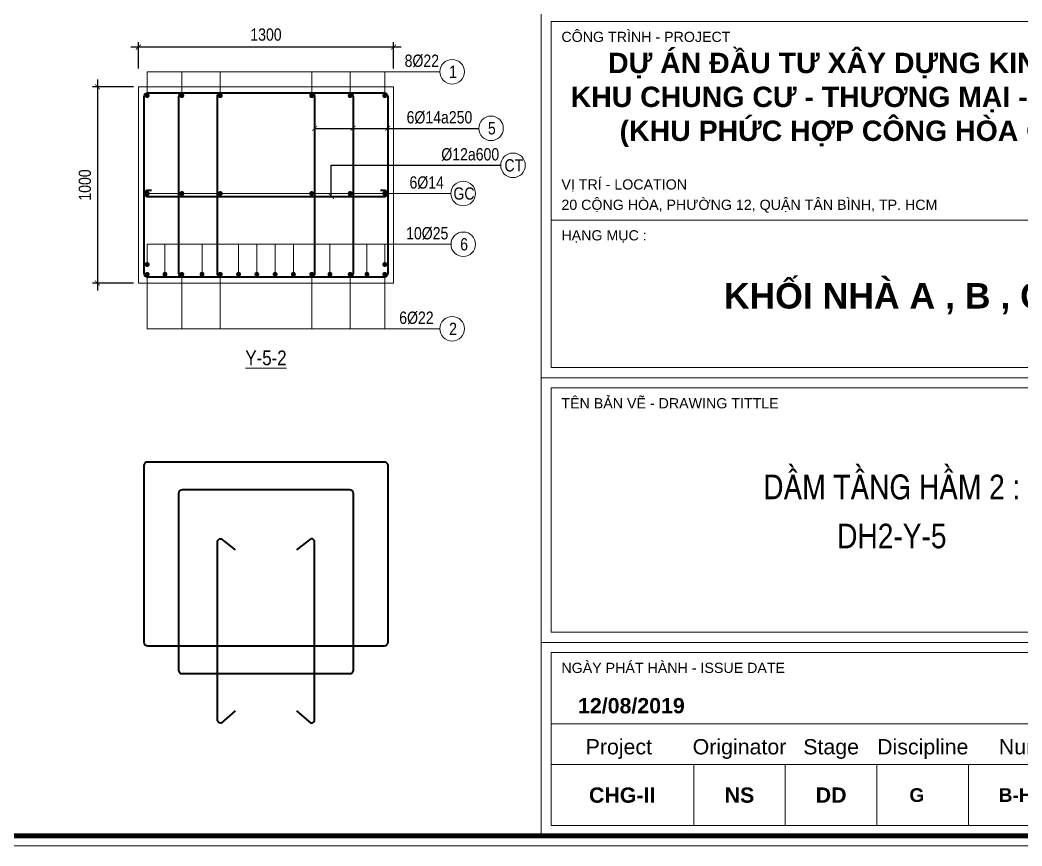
# Model space of a CAD drawing. Header units: millimetres. Extents: x 3014920 to 3563667, y -1638653 to -1356471.
# Drawn here: x 3077362 to 3082463, y -1620686 to -1616478 of the extents above; entities that cross this region are included whole.
import ezdxf
from ezdxf.enums import TextEntityAlignment as Align
from ezdxf.xclip import XClip

# ---------------------------------------------------------------- set-up
doc = ezdxf.new("R2010")
doc.units = ezdxf.units.MM
doc.header["$MEASUREMENT"] = 0
doc.header["$XCLIPFRAME"] = 0
doc.header["$PDMODE"] = 2
doc.linetypes.add('CENTER', pattern=[2, 1.25, -0.25, 0.25, -0.25])
doc.linetypes.add('HIDDEN', pattern=[0.375, 0.25, -0.125])
doc.layers.get('0').update_dxf_attribs({"lineweight": 9})
doc.layers.get('Defpoints').update_dxf_attribs({"color": 10, "lineweight": 0})
for name, color, linetype, lineweight in [('CDAI', 21, 'Continuous', 40), ('CHUNHO', 7, 'CENTER', 13), ('CHUTO', 51, 'Continuous', 15), ('CTHEP', 50, 'Continuous', 50), ('DBAO', 90, 'Continuous', 13), ('DGIONG', 130, 'Continuous', 13), ('KTH', 154, 'Continuous', 9), ('Net khuat', 8, 'HIDDEN', 13), ('TEXT', 7, 'Continuous', 15)]:
    doc.layers.add(name, color=color, linetype=linetype, lineweight=lineweight)
doc.styles.add('ArialB', font='arialbd.ttf')
doc.styles.add('CHG_XX_Khung ten$0$A1 BORDER$0$ARIAL', font='arial.ttf')
doc.styles.add('CHG_XX_Khung ten$0$A1 BORDER$0$Arial - Bold', font='arialbd.ttf', dxfattribs={"height": 2.5})
doc.styles.add('Star-HelCon', font='VHELVCN_0.TTF')
doc.styles.add('TTP-HelCon', font='VHELVCN_0.TTF')
doc.dimstyles.new('TTP-25', dxfattribs={"dimscale": 25, "dimtxt": 2.5, "dimasz": 1, "dimexe": 1, "dimexo": 1, "dimgap": 0.09, "dimtad": 0, "dimdec": 4, "dimrnd": 1, "dimzin": 9, "dimdsep": 46, "dimtxsty": 'TTP-HelCon', "dimblk": 'ARCHTICK', "dimcen": 0.09, "dimdle": 1.5, "dimclrd": 256, "dimclre": 256, "dimclrt": 7, "dimadec": 0, "dimazin": 0, "dimtfac": 1, "dimtdec": 4, "dimtmove": 0, "dimatfit": 3, "dimldrblk": 'ARCHTICK', "dimfxl": 1, "dimtvp": 1, "dimtolj": 1, "dimtzin": 0, "dimarcsym": 0})

# ---------------------------------------------------------------- blocks, each defined once
blk = doc.blocks.new('_ArchTick')
at = {"color": 0, "linetype": 'ByBlock', "const_width": 0.15}
blk.add_lwpolyline([(-0.5, -0.5), (0.5, 0.5)], dxfattribs=at)
blk = doc.blocks.new('*D49')
at = {"layer": 'Defpoints', "color": 0, "ltscale": 500, "transparency": 16777216}
for p in [(3077963.9, -1616818.2), (3077755.6, -1617818.2), (3077963.9, -1617818.2)]:
    blk.add_point(p, dxfattribs=at)
at = {"layer": 'KTH', "lineweight": -2, "ltscale": 500, "transparency": 16777216}
for p, q in [((3077938.9, -1616818.2), (3077730.6, -1616818.2)), ((3077755.6, -1616780.7), (3077755.6, -1617855.7)), ((3077938.9, -1617818.2), (3077730.6, -1617818.2))]:
    blk.add_line(p, q, dxfattribs=at)
at = {"layer": 'KTH', "lineweight": -2, "ltscale": 500, "transparency": 16777216, "xscale": 25, "yscale": 25, "zscale": 25}
for p, rotation in [((3077755.6, -1616818.2), 90), ((3077755.6, -1617818.2), 270)]:
    blk.add_blockref('_ArchTick', p, dxfattribs=dict(at, rotation=rotation))
at = {"layer": 'KTH', "color": 7, "ltscale": 500, "transparency": 16777216, "insert": (3077691.8, -1617318.2), "char_height": 62.5, "attachment_point": 5, "rotation": 90, "style": 'TTP-HelCon'}
blk.add_mtext('\\A1;1000', dxfattribs=at)
blk = doc.blocks.new('*D50')
at = {"layer": 'Defpoints', "color": 0, "ltscale": 500, "transparency": 16777216}
for p in [(3077963.9, -1616616), (3077963.9, -1616749.2), (3079263.9, -1616749.2)]:
    blk.add_point(p, dxfattribs=at)
at = {"layer": 'KTH', "lineweight": -2, "ltscale": 500, "transparency": 16777216}
for p, q in [((3079301.4, -1616616), (3077926.4, -1616616)), ((3077963.9, -1616724.2), (3077963.9, -1616591)), ((3079263.9, -1616724.2), (3079263.9, -1616591))]:
    blk.add_line(p, q, dxfattribs=at)
at = {"layer": 'KTH', "lineweight": -2, "ltscale": 500, "transparency": 16777216, "xscale": 25, "yscale": 25, "zscale": 25, "rotation": 180}
blk.add_blockref('_ArchTick', (3077963.9, -1616616), dxfattribs=at)
at = {"layer": 'KTH', "lineweight": -2, "ltscale": 500, "transparency": 16777216, "xscale": 25, "yscale": 25, "zscale": 25}
blk.add_blockref('_ArchTick', (3079263.9, -1616616), dxfattribs=at)
at = {"layer": 'KTH', "color": 7, "ltscale": 500, "transparency": 16777216, "insert": (3078613.9, -1616552.2), "char_height": 62.5, "attachment_point": 5, "style": 'TTP-HelCon'}
blk.add_mtext('\\A1;1300', dxfattribs=at)
blk = doc.blocks.new('*D2599')
at = {"layer": 'Defpoints', "color": 0, "transparency": 16777216}
for p in [(19000, -2801), (28400, -2801), (19000, -3001)]:
    blk.add_point(p, dxfattribs=at)
at = {"layer": 'KTH', "lineweight": -2, "transparency": 16777216}
for p, q in [((19000, -2826), (19000, -3026)), ((28400, -2826), (28400, -3026)), ((28437.5, -3001), (18962.5, -3001))]:
    blk.add_line(p, q, dxfattribs=at)
at = {"layer": 'KTH', "lineweight": -2, "transparency": 16777216, "xscale": 25, "yscale": 25, "zscale": 25, "rotation": 180}
blk.add_blockref('_ArchTick', (19000, -3001), dxfattribs=at)
at = {"layer": 'KTH', "lineweight": -2, "transparency": 16777216, "xscale": 25, "yscale": 25, "zscale": 25}
blk.add_blockref('_ArchTick', (28400, -3001), dxfattribs=at)
at = {"layer": 'KTH', "color": 7, "transparency": 16777216, "insert": (23700, -2937.2), "char_height": 62.5, "attachment_point": 5, "style": 'TTP-HelCon'}
blk.add_mtext('\\A1;9400', dxfattribs=at)
blk = doc.blocks.new('2Y-7')
at = {"layer": 'DBAO', "linetype": 'Continuous', "flags": 128}
for points in [[(0, -2000), (34299.99999, -2000), (34299.99999, -2750), (43900.00002, -2750), (43900.00002, 0)], [(0, -1900), (34399.99999, -1900)]]:
    blk.add_lwpolyline(points, dxfattribs=at)
blk = doc.blocks.new('CHG_XX_Khung ten')
for p, q in [((687, 577), (687, 17)), ((687, 107), (824, 107)), ((687, 55), (824, 55))]:
    blk.add_line(p, q)
at = {"linetype": 'Continuous'}
for p, q in [((689, 39), (822, 39)), ((716.98, 31), (716.98, 19)), ((734.98, 31), (734.98, 19)), ((752.98, 31), (752.98, 19)), ((770.98, 31), (770.98, 19))]:
    blk.add_line(p, q, dxfattribs=at)
blk.add_lwpolyline([(15, 579), (826, 579), (826, 15), (15, 15)], close=True)
at = {"color": 4, "linetype": 'Continuous', "const_width": 1}
blk.add_lwpolyline([(17, 577), (824, 577), (824, 17), (17, 17)], close=True, dxfattribs=at)
at = {"linetype": 'Continuous'}
for points in [[(689, 177), (822, 177), (822, 138), (689, 138)], [(689, 109), (822, 109), (822, 138), (689, 138)], [(689, 105), (822, 105), (822, 57), (689, 57)], [(689, 53), (822, 53), (822, 31), (689, 31)], [(822, 19), (689, 19), (689, 31), (822, 31)]]:
    blk.add_lwpolyline(points, close=True, dxfattribs=at)
at = {"style": 'CHG_XX_Khung ten$0$A1 BORDER$0$ARIAL'}
for s, p in [('CÔNG TRÌNH - PROJECT', (691, 174)), ('VỊ TRÍ - LOCATION', (691, 145)), ('20 CỘNG HÒA, PHƯỜNG 12, QUẬN TÂN BÌNH, TP. HCM', (691, 141)), ('HẠNG MỤC :', (691, 135)), ('TÊN BẢN VẼ - DRAWING TITTLE', (691, 102)), ('NGÀY PHÁT HÀNH - ISSUE DATE', (691, 50))]:
    blk.add_text(s, height=2, dxfattribs=at).set_placement(p, align=Align.MIDDLE_LEFT)
for s, style, p in [('12/08/2019', 'CHG_XX_Khung ten$0$A1 BORDER$0$Arial - Bold', (704.75, 42.57)), ('Project', 'CHG_XX_Khung ten$0$A1 BORDER$0$ARIAL', (702.28, 34.5)), ('Originator', 'CHG_XX_Khung ten$0$A1 BORDER$0$ARIAL', (725.98, 34.5)), ('Stage', 'CHG_XX_Khung ten$0$A1 BORDER$0$ARIAL', (743.98, 34.5)), ('Discipline', 'CHG_XX_Khung ten$0$A1 BORDER$0$ARIAL', (761.98, 34.5)), ('Number', 'CHG_XX_Khung ten$0$A1 BORDER$0$ARIAL', (784.37, 34.5)), ('CHG-II', 'CHG_XX_Khung ten$0$A1 BORDER$0$Arial - Bold', (702.94, 25)), ('NS', 'CHG_XX_Khung ten$0$A1 BORDER$0$Arial - Bold', (725.98, 25)), ('DD', 'CHG_XX_Khung ten$0$A1 BORDER$0$Arial - Bold', (743.98, 25))]:
    blk.add_text(s, height=3, dxfattribs=dict(style=style)).set_placement(p, align=Align.MIDDLE_CENTER)
at = {"attachment_point": 2, "style": 'CHG_XX_Khung ten$0$A1 BORDER$0$Arial - Bold'}
for s, insert, char_height, width in [('DỰ ÁN ĐẦU TƯ XÂY DỰNG KINH DOANH\\PKHU CHUNG CƯ - THƯƠNG MẠI - VĂN PHÒNG\\P(KHU PHỨC HỢP CÔNG HÒA GARDEN)', (755.4, 170.88), 4, 159.8745), ('KHỐI NHÀ A , B , C', (754.52, 125.61), 5, 104.1229)]:
    blk.add_mtext(s, dxfattribs=dict(at, insert=insert, char_height=char_height, width=width))
blk = doc.blocks.new('2Y-6')
at = {"layer": 'CTHEP'}
for p, q in [((19925.00001, -70), (25975, -70)), ((19925.00001, -100), (25975, -100)), ((35021.41109, -490), (53.4545, -490)), ((35021.41109, -950), (53.4545, -950)), ((35021.41109, -1410), (53.4545, -1410))]:
    blk.add_line(p, q, dxfattribs=at)
for points in [[(30, -529.99859), (30, -30), (35069.99999, -30)], [(30, -1870), (35069.99999, -1870), (35069.99999, -1170)]]:
    blk.add_lwpolyline(points, dxfattribs=at)
at = {"layer": 'DBAO', "linetype": 'Continuous'}
blk.add_line((0, -1900), (35099.99998, -1900), dxfattribs=at)
at = {"layer": 'Net khuat', "ltscale": 250}
blk.add_line((19350, -550), (24825.00001, -550), dxfattribs=at)
at = {"layer": 'KTH'}
dim = blk.add_linear_dim(base=(19000, -3001), p1=(28400, -2801.04426), p2=(19000, -2801.04426), dimstyle='TTP-25', override={"dimtmove": 1}, dxfattribs=at)
dim.commit()
dim.dimension.update_dxf_attribs({"geometry": '*D2599', "text_midpoint": (23700, -2937.16667)})

msp = doc.modelspace()

# ---------------------------------------------------------------- linework, layer by layer
at = {"layer": 'CDAI'}
for points in [[(3078012.63623, -1616848.2431), (3079215.13623, -1616848.2431, -0.4142135624), (3079233.88623, -1616866.9931), (3079233.88623, -1617769.4931, -0.4142135624), (3079215.13623, -1617788.2431), (3078012.63623, -1617788.2431, -0.4142135624), (3077993.88623, -1617769.4931), (3077993.88623, -1616866.9931, -0.4142135624)], [(3078189.0648, -1616848.2431), (3079038.70766, -1616848.2431, -0.4142135624), (3079057.45766, -1616866.9931), (3079057.45766, -1617769.4931, -0.4142135624), (3079038.70766, -1617788.2431), (3078189.0648, -1617788.2431, -0.4142135624), (3078170.3148, -1617769.4931), (3078170.3148, -1616866.9931, -0.4142135624)], [(3078384.94392, -1616848.2431), (3078842.82853, -1616848.2431, -0.4142135624), (3078861.57853, -1616866.9931), (3078861.57853, -1617769.4931, -0.4142135624), (3078842.82853, -1617788.2431), (3078384.94392, -1617788.2431, -0.4142135624), (3078366.19392, -1617769.4931), (3078366.19392, -1616866.9931, -0.4142135624)], [(3078012.63623, -1618727.78834), (3079215.13623, -1618727.78834, -0.4142135624), (3079233.88623, -1618746.53834), (3079233.88623, -1619649.03834, -0.4142135624), (3079215.13623, -1619667.78834), (3078012.63623, -1619667.78834, -0.4142135624), (3077993.88623, -1619649.03834), (3077993.88623, -1618746.53834, -0.4142135624)], [(3078189.0648, -1618869.22463), (3079038.70766, -1618869.22463, -0.4142135624), (3079057.45766, -1618887.97463), (3079057.45766, -1619790.47464, -0.4142135624), (3079038.70766, -1619809.22464), (3078189.0648, -1619809.22464, -0.4142135624), (3078170.3148, -1619790.47464), (3078170.3148, -1618887.97463, -0.4142135624)]]:
    msp.add_lwpolyline(points, format="xyb", close=True, dxfattribs=at)
for points in [[(3078030.80622, -1617346.57643), (3078008.88623, -1617346.57643, 0.4142135624), (3077993.88623, -1617361.57643, 0.4142135624), (3078008.88623, -1617376.57643), (3079218.88623, -1617376.57643, 0.4142135624), (3079233.88623, -1617361.57643, 0.4142135624), (3079218.88623, -1617346.57643), (3079196.96624, -1617346.57643)], [(3078457.78648, -1619997.22789), (3078384.94392, -1620060.16131, -0.4142135624), (3078366.19392, -1620041.41131), (3078366.19392, -1619138.91131, -0.4142135624), (3078384.94392, -1619120.16131), (3078457.78648, -1619176.56608)], [(3078769.98598, -1619997.22789), (3078842.82853, -1620060.16131, 0.4142135624), (3078861.57853, -1620041.41131), (3078861.57853, -1619138.91131, 0.4142135624), (3078842.82853, -1619120.16131), (3078769.98598, -1619176.56608)]]:
    msp.add_lwpolyline(points, format="xyb", dxfattribs=at)
at = {"layer": 'CTHEP', "const_width": 12.5}
for points in [[(3078002.63623, -1616863.2431, 1), (3078015.13623, -1616863.2431, 1)], [(3078179.0648, -1616863.2431, -1), (3078191.5648, -1616863.2431, -1)], [(3078374.94392, -1616863.2431, -1), (3078387.44392, -1616863.2431, -1)], [(3078840.32853, -1616863.2431, -1), (3078852.82853, -1616863.2431, -1)], [(3079048.70766, -1616863.2431, 1), (3079036.20766, -1616863.2431, 1)], [(3079212.63623, -1616863.2431, 1), (3079225.13623, -1616863.2431, 1)], [(3078002.63623, -1617361.57643, 1), (3078015.13623, -1617361.57643, 1)], [(3078179.0648, -1617361.57644, -1), (3078191.5648, -1617361.57644, -1)], [(3078374.94392, -1617361.57644, -1), (3078387.44392, -1617361.57644, -1)], [(3078840.32853, -1617361.57644, -1), (3078852.82853, -1617361.57644, -1)], [(3079048.70766, -1617361.57644, 1), (3079036.20766, -1617361.57644, 1)], [(3079212.63623, -1617361.57643, 1), (3079225.13623, -1617361.57643, 1)], [(3078002.63623, -1617723.2431, 1), (3078015.13623, -1617723.2431, 1)], [(3079212.63623, -1617723.2431, 1), (3079225.13623, -1617723.2431, 1)], [(3078002.63623, -1617773.2431, 1), (3078015.13623, -1617773.2431, 1)], [(3078093.35051, -1617773.2431, 1), (3078105.85051, -1617773.2431, 1)], [(3078179.0648, -1617773.2431, 1), (3078191.5648, -1617773.2431, 1)], [(3078281.867, -1617773.2431, 1), (3078294.367, -1617773.2431, 1)], [(3078374.94392, -1617773.2431, 1), (3078387.44392, -1617773.2431, 1)], [(3078468.02084, -1617773.2431, 1), (3078480.52084, -1617773.2431, 1)], [(3078573.59777, -1617773.2431, -1), (3078561.09777, -1617773.2431, -1)], [(3078654.17469, -1617773.2431, 1), (3078666.67469, -1617773.2431, 1)], [(3078747.25161, -1617773.2431, 1), (3078759.75161, -1617773.2431, 1)], [(3078840.32853, -1617773.2431, 1), (3078852.82853, -1617773.2431, 1)], [(3078945.90546, -1617773.2431, -1), (3078933.40546, -1617773.2431, -1)], [(3079048.70766, -1617773.2431, -1), (3079036.20766, -1617773.2431, -1)], [(3079134.42194, -1617773.2431, -1), (3079121.92194, -1617773.2431, -1)], [(3079212.63623, -1617773.2431, 1), (3079225.13623, -1617773.2431, 1)]]:
    msp.add_lwpolyline(points, format="xyb", close=True, dxfattribs=at)
at = {"layer": 'DBAO', "flags": 128}
for points in [[(3077963.88623, -1616818.2431), (3079263.88623, -1616818.2431)], [(3079263.88623, -1616818.2431), (3079263.88623, -1617818.2431), (3077963.88623, -1617818.2431), (3077963.88623, -1616818.2431)]]:
    msp.add_lwpolyline(points, dxfattribs=at)
at = {"layer": 'DGIONG'}
for p, q in [((3078008.88623, -1616863.2431), (3078008.88623, -1616741.4931)), ((3078008.88623, -1616741.4931), (3079499.48274, -1616741.4931)), ((3078185.3148, -1616863.2431), (3078185.3148, -1616741.4931)), ((3078381.19392, -1616863.2431), (3078381.19392, -1616741.4931)), ((3078846.57853, -1616863.2431), (3078846.57853, -1616741.4931)), ((3079042.45766, -1616863.2431), (3079042.45766, -1616741.4931)), ((3079218.88623, -1616863.2431), (3079218.88623, -1616741.4931)), ((3078008.88623, -1617361.57643), (3079555.44729, -1617361.57643)), ((3078008.88623, -1617620.2141), (3079556.03335, -1617620.2141)), ((3078008.88623, -1617723.2431), (3078008.88623, -1617620.2141)), ((3078099.60051, -1617773.2431), (3078099.60051, -1617620.2141)), ((3078288.117, -1617773.2431), (3078288.117, -1617620.2141)), ((3078474.27084, -1617773.2431), (3078474.27084, -1617620.2141)), ((3078567.34777, -1617773.2431), (3078567.34777, -1617620.2141)), ((3078660.42469, -1617773.2431), (3078660.42469, -1617620.2141)), ((3078753.50161, -1617773.2431), (3078753.50161, -1617620.2141)), ((3078939.65546, -1617773.2431), (3078939.65546, -1617620.2141)), ((3079128.17194, -1617773.2431), (3079128.17194, -1617620.2141)), ((3079218.88623, -1617723.2431), (3079218.88623, -1617620.2141)), ((3078008.88623, -1618050.64492), (3078008.88623, -1617773.2431)), ((3078185.3148, -1618050.64492), (3078185.3148, -1617773.2431)), ((3078381.19392, -1618050.64492), (3078381.19392, -1617773.2431)), ((3078846.57853, -1618050.64492), (3078846.57853, -1617773.2431)), ((3079042.45766, -1618050.64492), (3079042.45766, -1617773.2431)), ((3079218.88623, -1618050.64492), (3079218.88623, -1617773.2431)), ((3078008.88623, -1618050.64492), (3079499.48274, -1618050.64492))]:
    msp.add_line(p, q, dxfattribs=at)
for centre in [(3079561.98274, -1616741.4931), (3079759.81306, -1617029.54196), (3079871.73634, -1617218.01564), (3079617.94729, -1617361.57643), (3079618.53335, -1617620.2141), (3079561.98274, -1618050.64492)]:
    msp.add_circle(centre, 62.5, dxfattribs=at)

# ---------------------------------------------------------------- block references
at = {"layer": 'DGIONG', "color": 5}
ref = msp.add_blockref('2Y-7', (3079376.73028, -1614599.69118), dxfattribs=at)
XClip(ref).set_block_clipping_path([(26942.861779483, -4609.38876336), (45372.9411157561, 704.819474112)])
ref = msp.add_blockref('2Y-6', (3061438.55364, -1616469.87395), dxfattribs=at)
XClip(ref).set_block_clipping_path([(23829.9644715958, -3651.2051833121), (35939.001957038, 838.4910726871)])

# ---------------------------------------------------------------- texts
at = {"layer": 'CHUNHO', "style": 'Star-HelCon'}
for s, p in [('DAÀM TAÀNG HAÀM 2 :', (3081800.80219, -1618918.83476)), ('DH2-Y-5', (3081800.80219, -1619168.83476))]:
    msp.add_text(s, height=125, dxfattribs=at).set_placement(p, align=Align.CENTER)
at = {"layer": 'CHUTO', "color": 7, "style": 'ArialB'}
for s, p in [('G', (3081928.25213, -1620461.20976)), ('B-H2-22', (3082528.91163, -1620461.20976))]:
    msp.add_text(s, height=70, dxfattribs=at).set_placement(p, align=Align.CENTER)
at = {"layer": 'TEXT', "style": 'TTP-HelCon'}
for s, p in [('8Þ22', (3079319.84456, -1616716.4931)), ('6Þ14a250', (3079329.96477, -1617004.54196)), ('Þ12a600', (3079506.65092, -1617193.01564)), ('6Þ14', (3079344.61202, -1617336.57644)), ('10Þ25', (3079327.44144, -1617595.2141)), ('6Þ22', (3079292.34456, -1618025.64492))]:
    msp.add_text(s, height=62.5, dxfattribs=at).set_placement(p)
at = {"layer": 'TEXT', "style": 'Star-HelCon'}
for s, p in [('1', (3079566.1494, -1616741.4931)), ('5', (3079763.97973, -1617029.54196)), ('CT', (3079875.903, -1617218.01564)), ('GC', (3079622.11396, -1617361.57643)), ('6', (3079622.70001, -1617620.2141)), ('2', (3079566.1494, -1618050.64492))]:
    msp.add_text(s, height=62.5, dxfattribs=at).set_placement(p, align=Align.MIDDLE)
at = {"layer": 'TEXT', "style": 'TTP-HelCon'}
msp.add_text('%%UY-5-2', height=75, dxfattribs=at).set_placement((3078613.88623, -1618236.23109), align=Align.CENTER)

# ---------------------------------------------------------------- dimensions: what is measured, and where the dimension line sits
at = {"layer": 'KTH', "ltscale": 500}
dim = msp.add_linear_dim(base=(3077963.88623, -1616615.9931), p1=(3079263.88623, -1616749.23115), p2=(3077963.88623, -1616749.23115), dimstyle='TTP-25', dxfattribs=at)
dim.commit()
dim.dimension.update_dxf_attribs({"geometry": '*D50', "text_midpoint": (3078613.88623, -1616552.15977)})
dim = msp.add_linear_dim(base=(3077755.64859, -1617818.2431), p1=(3077963.88623, -1616818.2431), p2=(3077963.88623, -1617818.2431), angle=90, dimstyle='TTP-25', dxfattribs=at)
dim.commit()
dim.dimension.update_dxf_attribs({"geometry": '*D49', "text_midpoint": (3077691.81525, -1617318.2431)})

# ---------------------------------------------------------------- leaders
at = {"layer": 'DGIONG'}
for points in [[(3078861.57853, -1617029.54196), (3079697.31306, -1617029.54196)], [(3079057.45766, -1617029.54196), (3079697.31306, -1617029.54196)], [(3079233.88623, -1617029.54196), (3079697.31306, -1617029.54196)], [(3078946.5704, -1617376.57643), (3078946.5704, -1617218.01564), (3079809.23634, -1617218.01564)]]:
    msp.add_leader(points, dimstyle='TTP-25', dxfattribs=at)

# ---------------------------------------------------------------- next in the draw order: block references
at = {"color": 5, "xscale": 25.92478421704392, "yscale": 25.92478421704392, "zscale": 25.92478421704392}
msp.add_blockref('CHG_XX_Khung ten', (3062204.1144, -1621074.38806), dxfattribs=at)

doc.saveas('drawing.dxf')
